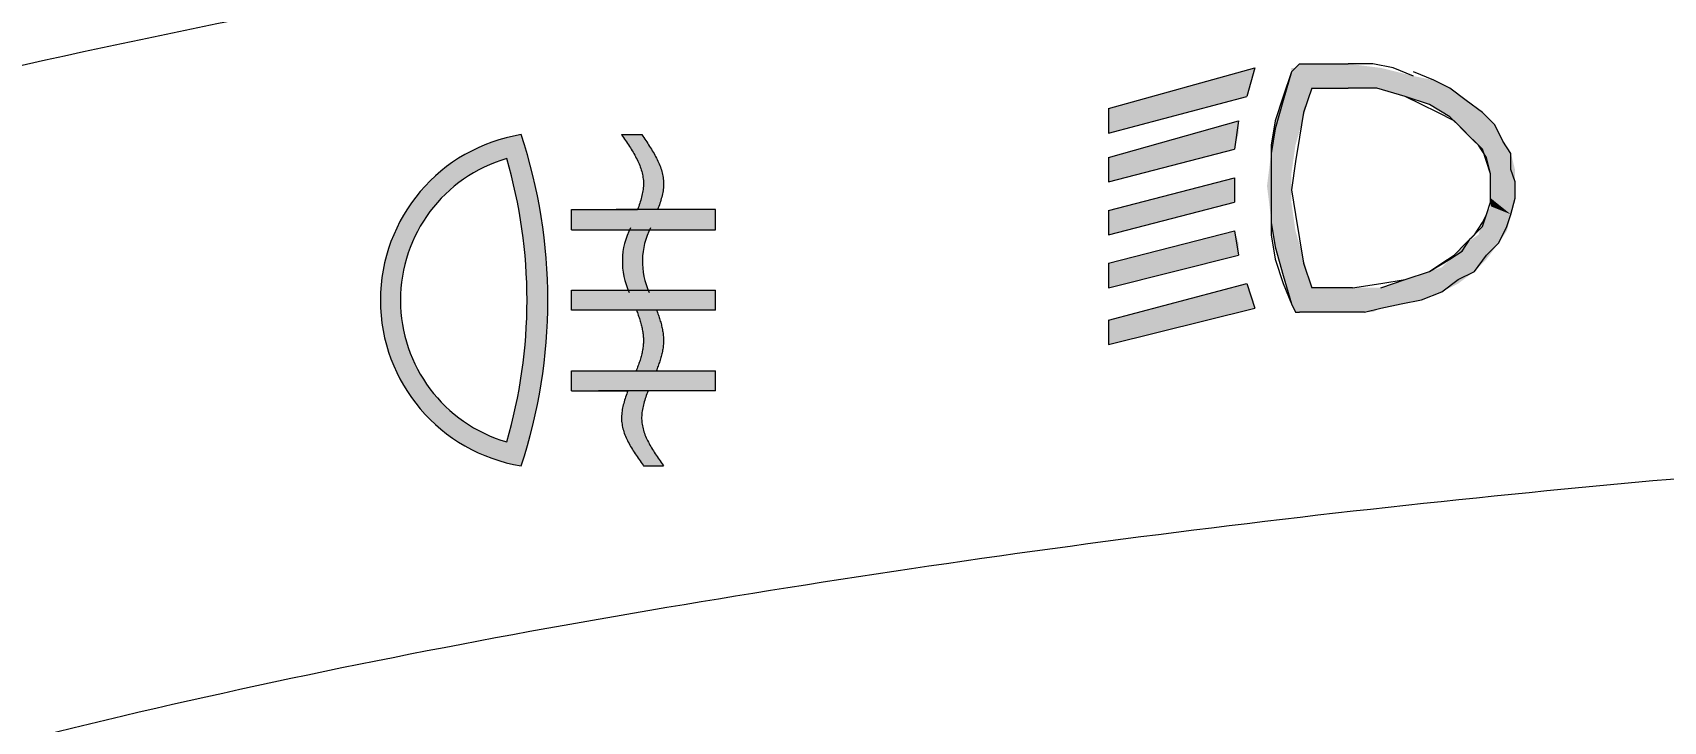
# Model space of a CAD drawing. Extents: x -871 to 2543, y 496 to 1402.
# Drawn here: x -632.24 to -599.89, y 951.17 to 964.82 of the extents above; entities that cross this region are included whole.
import ezdxf

# ---------------------------------------------------------------- set-up
doc = ezdxf.new("R2010")
doc.units = 0
doc.layers.get('0').update_dxf_attribs({"linetype": 'CONTINUOUS', "lineweight": 40})
doc.layers.get('DEFPOINTS').update_dxf_attribs({"linetype": 'CONTINUOUS'})
doc.layers.add('1', color=7, linetype='CONTINUOUS')
doc.layers.add('7', color=7, linetype='CONTINUOUS')
doc.layers.add('5剖面线层', color=2, linetype='CONTINUOUS', lineweight=20)
doc.styles.add('PC_TEXTSTYLE', font='txt.shx', dxfattribs={"width": 0.8, "bigfont": 'hzfs.shx'})
doc.dimstyles.new('副本 (2) (2)TH_GBDIM', dxfattribs={"dimtxt": 3.5, "dimasz": 2.5, "dimexe": 2, "dimexo": 0, "dimgap": 1.5, "dimtad": 1, "dimtoh": 1, "dimdec": 1, "dimdsep": 46, "dimtxsty": 'PC_TEXTSTYLE', "dimcen": 2.5, "dimazin": 2, "dimtfac": 0.714286, "dimtdec": 1, "dimtmove": 0, "dimatfit": 3, "dimfxl": 1, "dimtolj": 1, "dimtzin": 0, "dimarcsym": 0})

# ---------------------------------------------------------------- blocks, each defined once
blk = doc.blocks.new('*D7')
at = {"layer": '7', "color": 0, "lineweight": -2, "ltscale": 10, "transparency": 16777216}
for p, q in [((-729.655, 915.852), (-729.655, 1025.01)), ((-416.346, 915.852), (-416.346, 1025.01)), ((-727.155, 1023.01), (-418.846, 1023.01))]:
    blk.add_line(p, q, dxfattribs=at)
at = {"layer": '7', "color": 0, "ltscale": 10, "transparency": 16777216}
for points in [[(-727.155, 1023.427), (-727.155, 1022.593), (-729.655, 1023.01)], [(-418.846, 1023.427), (-418.846, 1022.593), (-416.346, 1023.01)]]:
    blk.add_solid(points, dxfattribs=at)
at = {"layer": 'DEFPOINTS', "color": 0, "ltscale": 10, "transparency": 16777216}
for p in [(-416.346, 1023.01), (-729.655, 915.852), (-416.346, 915.852)]:
    blk.add_point(p, dxfattribs=at)
at = {"layer": '7', "color": 0, "ltscale": 10, "transparency": 16777216, "insert": (-573, 1026.26), "char_height": 3.5, "attachment_point": 5, "style": 'PC_TEXTSTYLE'}
blk.add_mtext('\\A1;313.3', dxfattribs=at)
blk = doc.blocks.new('*D8')
at = {"layer": '7', "color": 0, "lineweight": -2, "ltscale": 10, "transparency": 16777216}
for p, q in [((-713.416, 938.57), (-713.416, 1017.463)), ((-432.585, 938.57), (-432.585, 1017.463)), ((-435.085, 1015.463), (-710.916, 1015.463))]:
    blk.add_line(p, q, dxfattribs=at)
at = {"layer": '7', "color": 0, "ltscale": 10, "transparency": 16777216}
for points in [[(-710.916, 1015.88), (-710.916, 1015.046), (-713.416, 1015.463)], [(-435.085, 1015.88), (-435.085, 1015.046), (-432.585, 1015.463)]]:
    blk.add_solid(points, dxfattribs=at)
at = {"layer": 'DEFPOINTS', "color": 0, "ltscale": 10, "transparency": 16777216}
for p in [(-713.416, 1015.463), (-713.416, 938.57), (-432.585, 938.57)]:
    blk.add_point(p, dxfattribs=at)
at = {"layer": '7', "color": 0, "ltscale": 10, "transparency": 16777216, "insert": (-573, 1018.713), "char_height": 3.5, "attachment_point": 5, "style": 'PC_TEXTSTYLE'}
blk.add_mtext('\\A1;280.8', dxfattribs=at)

msp = doc.modelspace()

# ---------------------------------------------------------------- hatches: boundary and pattern name
h = msp.add_hatch(color=3)
h.dxf.hatch_style = 2
h.paths.add_polyline_path([(-607.108, 964.1979), (-605.4952, 964.1173), (-607.1886, 964.1173)])
h = msp.add_hatch(color=3)
h.dxf.hatch_style = 2
h.paths.add_polyline_path([(-606.1403, 964.1979), (-605.4952, 964.1173), (-607.108, 964.1979)])
h = msp.add_hatch(color=3)
h.dxf.hatch_style = 2
h.paths.add_polyline_path([(-607.995, 964.1173), (-610.898, 963.3109), (-608.0756, 963.8754)])
h = msp.add_hatch(color=3)
h.dxf.hatch_style = 2
h.paths.add_polyline_path([(-608.0756, 963.8754), (-610.898, 963.3109), (-608.1563, 963.5528)])
h = msp.add_hatch(color=3)
h.dxf.hatch_style = 2
h.paths.add_polyline_path([(-607.2692, 964.0366), (-606.866, 963.7141), (-607.4305, 963.5528)])
h = msp.add_hatch(color=3)
h.dxf.hatch_style = 2
h.paths.add_polyline_path([(-607.1886, 964.1173), (-605.4952, 964.1173), (-607.2692, 964.1173)])
h = msp.add_hatch(color=3)
h.dxf.hatch_style = 2
h.paths.add_polyline_path([(-605.4952, 964.1173), (-604.85, 963.956), (-607.2692, 964.1173)])
h = msp.add_hatch(color=3)
h.dxf.hatch_style = 2
h.paths.add_polyline_path([(-607.2692, 964.1173), (-604.85, 963.956), (-607.2692, 964.0366)])
h = msp.add_hatch(color=3)
h.dxf.hatch_style = 2
h.paths.add_polyline_path([(-607.2692, 964.0366), (-604.85, 963.956), (-606.866, 963.7141)])
h = msp.add_hatch(color=3)
h.dxf.hatch_style = 2
h.paths.add_polyline_path([(-604.85, 963.956), (-606.1403, 963.7141), (-606.866, 963.7141)])
h = msp.add_hatch(color=3)
h.dxf.hatch_style = 2
h.paths.add_polyline_path([(-604.85, 963.956), (-604.4468, 963.8754), (-606.1403, 963.7141)])
h = msp.add_hatch(color=3)
h.dxf.hatch_style = 2
h.paths.add_polyline_path([(-604.4468, 963.8754), (-604.1243, 963.7141), (-606.1403, 963.7141)])
h = msp.add_hatch(color=3)
h.dxf.hatch_style = 2
h.paths.add_polyline_path([(-608.1563, 963.5528), (-610.898, 963.3109), (-610.898, 962.827)])
h = msp.add_hatch(color=3)
h.dxf.hatch_style = 2
h.paths.add_polyline_path([(-607.4305, 963.5528), (-607.0273, 963.1496), (-607.5918, 962.9883)])
h = msp.add_hatch(color=3)
h.dxf.hatch_style = 2
h.paths.add_polyline_path([(-606.866, 963.7141), (-607.0273, 963.1496), (-607.4305, 963.5528)])
h = msp.add_hatch(color=3)
h.dxf.hatch_style = 2
h.paths.add_polyline_path([(-606.1403, 963.7141), (-604.1243, 963.7141), (-605.5758, 963.7141)])
h = msp.add_hatch(color=3)
h.dxf.hatch_style = 2
h.paths.add_polyline_path([(-604.1243, 963.7141), (-603.8017, 963.4722), (-605.5758, 963.7141)])
h = msp.add_hatch(color=3)
h.dxf.hatch_style = 2
h.paths.add_polyline_path([(-605.5758, 963.7141), (-603.8017, 963.4722), (-605.0113, 963.5528)])
h = msp.add_hatch(color=3)
h.dxf.hatch_style = 2
h.paths.add_polyline_path([(-605.0113, 963.5528), (-603.8017, 963.4722), (-604.7694, 963.4722)])
h = msp.add_hatch(color=3)
h.dxf.hatch_style = 2
h.paths.add_polyline_path([(-604.7694, 963.4722), (-603.8017, 963.4722), (-604.5275, 963.3915)])
h = msp.add_hatch(color=3)
h.dxf.hatch_style = 2
h.paths.add_polyline_path([(-603.8017, 963.4722), (-603.4792, 963.2302), (-604.5275, 963.3915)])
h = msp.add_hatch(color=3)
h.dxf.hatch_style = 2
h.paths.add_polyline_path([(-604.5275, 963.3915), (-603.4792, 963.2302), (-604.2856, 963.2302)])
h = msp.add_hatch(color=3)
h.dxf.hatch_style = 2
h.paths.add_polyline_path([(-604.2856, 963.2302), (-603.4792, 963.2302), (-604.1243, 963.1496)])
h = msp.add_hatch(color=3)
h.dxf.hatch_style = 2
h.paths.add_polyline_path([(-603.4792, 963.2302), (-603.2372, 962.9883), (-604.1243, 963.1496)])
h = msp.add_hatch(color=3)
h.dxf.hatch_style = 2
h.paths.add_polyline_path([(-608.3176, 963.069), (-610.898, 962.3432), (-608.3176, 962.827)])
h = msp.add_hatch(color=3)
h.dxf.hatch_style = 2
h.paths.add_polyline_path([(-607.5918, 962.9883), (-607.1886, 962.5851), (-607.6724, 962.4238)])
h = msp.add_hatch(color=3)
h.dxf.hatch_style = 2
h.paths.add_polyline_path([(-607.0273, 963.1496), (-607.1886, 962.5851), (-607.5918, 962.9883)])
h = msp.add_hatch(color=3)
h.dxf.hatch_style = 2
h.paths.add_polyline_path([(-604.1243, 963.1496), (-603.2372, 962.9883), (-603.963, 962.9883)])
h = msp.add_hatch(color=3)
h.dxf.hatch_style = 2
h.paths.add_polyline_path([(-603.963, 962.9883), (-603.2372, 962.9883), (-603.8017, 962.827)])
h = msp.add_hatch(color=3)
h.dxf.hatch_style = 2
h.paths.add_polyline_path([(-603.2372, 962.9883), (-603.076, 962.6658), (-603.8017, 962.827)])
h = msp.add_hatch(color=3)
h.dxf.hatch_style = 2
h.paths.add_polyline_path([(-608.3176, 962.827), (-610.898, 962.3432), (-608.3982, 962.5045)])
h = msp.add_hatch(color=3)
h.dxf.hatch_style = 2
h.paths.add_polyline_path([(-607.1886, 962.5851), (-607.2692, 962.0206), (-607.6724, 962.4238)])
h = msp.add_hatch(color=3)
h.dxf.hatch_style = 2
h.paths.add_polyline_path([(-603.8017, 962.827), (-603.076, 962.6658), (-603.6404, 962.6658)])
h = msp.add_hatch(color=3)
h.dxf.hatch_style = 2
h.paths.add_polyline_path([(-603.6404, 962.6658), (-603.076, 962.6658), (-603.4792, 962.5045)])
h = msp.add_hatch(color=3)
h.dxf.hatch_style = 2
h.paths.add_polyline_path([(-603.076, 962.6658), (-602.9147, 962.4238), (-603.4792, 962.5045)])
h = msp.add_hatch(color=3)
h.dxf.hatch_style = 2
h.paths.add_polyline_path([(-608.3982, 962.5045), (-610.898, 962.3432), (-610.898, 961.8594)])
h = msp.add_hatch(color=3)
h.dxf.hatch_style = 2
h.paths.add_polyline_path([(-607.6724, 962.4238), (-607.2692, 962.0206), (-607.7531, 961.7787)])
h = msp.add_hatch(color=3)
h.dxf.hatch_style = 2
h.paths.add_polyline_path([(-603.4792, 962.5045), (-602.9147, 962.4238), (-603.3985, 962.2626)])
h = msp.add_hatch(color=3)
h.dxf.hatch_style = 2
h.paths.add_polyline_path([(-602.9147, 962.4238), (-602.834, 962.1013), (-603.3985, 962.2626)])
h = msp.add_hatch(color=3)
h.dxf.hatch_style = 2
h.paths.add_polyline_path([(-603.3985, 962.2626), (-602.834, 962.1013), (-603.3179, 962.0206)])
h = msp.add_hatch(color=3)
h.dxf.hatch_style = 2
h.paths.add_polyline_path([(-608.3982, 961.94), (-610.898, 961.2949), (-608.3982, 961.6981)])
h = msp.add_hatch(color=3)
h.dxf.hatch_style = 2
h.paths.add_polyline_path([(-607.2692, 962.0206), (-607.2692, 961.4562), (-607.7531, 961.7787)])
h = msp.add_hatch(color=3)
h.dxf.hatch_style = 2
h.paths.add_polyline_path([(-602.834, 962.1013), (-602.834, 961.8594), (-603.3179, 962.0206)])
h = msp.add_hatch(color=3)
h.dxf.hatch_style = 2
h.paths.add_polyline_path([(-603.3179, 962.0206), (-602.834, 961.8594), (-603.3179, 961.6981)])
h = msp.add_hatch(color=3)
h.dxf.hatch_style = 2
h.paths.add_polyline_path([(-608.3982, 961.6981), (-610.898, 961.2949), (-608.3982, 961.4562)])
h = msp.add_hatch(color=3)
h.dxf.hatch_style = 2
h.paths.add_polyline_path([(-607.7531, 961.7787), (-607.2692, 961.4562), (-607.6724, 961.1336)])
h = msp.add_hatch(color=3)
h.dxf.hatch_style = 2
h.paths.add_polyline_path([(-602.834, 961.8594), (-602.834, 961.5368), (-603.3179, 961.6981)])
h = msp.add_hatch(color=3)
h.dxf.hatch_style = 2
h.paths.add_polyline_path([(-603.3179, 961.6981), (-602.834, 961.5368), (-603.3179, 961.5368)])
h = msp.add_hatch(color=3)
h.dxf.hatch_style = 2
h.paths.add_polyline_path([(-608.3982, 961.4562), (-610.898, 961.2949), (-610.898, 960.811)])
h = msp.add_hatch(color=3)
h.dxf.hatch_style = 2
h.paths.add_polyline_path([(-607.2692, 961.4562), (-607.1886, 960.8917), (-607.6724, 961.1336)])
h = msp.add_hatch(color=3)
h.dxf.hatch_style = 2
h.paths.add_polyline_path([(-603.3179, 961.3755), (-602.9147, 961.2142), (-603.4792, 961.053)])
h = msp.add_hatch(color=3)
h.dxf.hatch_style = 2
h.paths.add_polyline_path([(-602.834, 961.5368), (-602.9147, 961.2142), (-603.3179, 961.5368)])
h = msp.add_hatch(color=3)
h.dxf.hatch_style = 2
h.paths.add_polyline_path([(-603.3179, 961.5368), (-602.9147, 961.2142), (-603.3179, 961.3755)])
h = msp.add_hatch(color=3)
h.dxf.hatch_style = 2
h.paths.add_polyline_path([(-607.6724, 961.1336), (-607.1886, 960.8917), (-607.5918, 960.5691)])
h = msp.add_hatch(color=3)
h.dxf.hatch_style = 2
h.paths.add_polyline_path([(-603.4792, 961.053), (-602.9953, 960.8917), (-603.5598, 960.811)])
h = msp.add_hatch(color=3)
h.dxf.hatch_style = 2
h.paths.add_polyline_path([(-602.9147, 961.2142), (-602.9953, 960.8917), (-603.4792, 961.053)])
h = msp.add_hatch(color=3)
h.dxf.hatch_style = 2
h.paths.add_polyline_path([(-608.3982, 960.8917), (-610.898, 960.2466), (-608.3176, 960.6498)])
h = msp.add_hatch(color=3)
h.dxf.hatch_style = 2
h.paths.add_polyline_path([(-608.3176, 960.6498), (-610.898, 960.2466), (-608.3176, 960.4078)])
h = msp.add_hatch(color=3)
h.dxf.hatch_style = 2
h.paths.add_polyline_path([(-607.1886, 960.8917), (-607.0273, 960.3272), (-607.5918, 960.5691)])
h = msp.add_hatch(color=3)
h.dxf.hatch_style = 2
h.paths.add_polyline_path([(-603.8017, 960.6498), (-603.3985, 960.3272), (-603.963, 960.4885)])
h = msp.add_hatch(color=3)
h.dxf.hatch_style = 2
h.paths.add_polyline_path([(-603.5598, 960.811), (-603.1566, 960.6498), (-603.8017, 960.6498)])
h = msp.add_hatch(color=3)
h.dxf.hatch_style = 2
h.paths.add_polyline_path([(-603.1566, 960.6498), (-603.3985, 960.3272), (-603.8017, 960.6498)])
h = msp.add_hatch(color=3)
h.dxf.hatch_style = 2
h.paths.add_polyline_path([(-602.9953, 960.8917), (-603.1566, 960.6498), (-603.5598, 960.811)])
h = msp.add_hatch(color=3)
h.dxf.hatch_style = 2
h.paths.add_polyline_path([(-608.3176, 960.4078), (-610.898, 960.2466), (-610.898, 959.7627)])
h = msp.add_hatch(color=3)
h.dxf.hatch_style = 2
h.paths.add_polyline_path([(-607.5918, 960.5691), (-607.0273, 960.3272), (-607.4305, 960.0046)])
h = msp.add_hatch(color=3)
h.dxf.hatch_style = 2
h.paths.add_polyline_path([(-607.0273, 960.3272), (-606.866, 959.7627), (-607.4305, 960.0046)])
h = msp.add_hatch(color=3)
h.dxf.hatch_style = 2
h.paths.add_polyline_path([(-604.1243, 960.3272), (-603.6404, 960.0853), (-604.2856, 960.1659)])
h = msp.add_hatch(color=3)
h.dxf.hatch_style = 2
h.paths.add_polyline_path([(-603.963, 960.4885), (-603.3985, 960.3272), (-604.1243, 960.3272)])
h = msp.add_hatch(color=3)
h.dxf.hatch_style = 2
h.paths.add_polyline_path([(-603.3985, 960.3272), (-603.6404, 960.0853), (-604.1243, 960.3272)])
h = msp.add_hatch(color=3)
h.dxf.hatch_style = 2
h.paths.add_polyline_path([(-607.4305, 960.0046), (-606.866, 959.7627), (-607.2692, 959.4402)])
h = msp.add_hatch(color=3)
h.dxf.hatch_style = 2
h.paths.add_polyline_path([(-604.7694, 960.0046), (-603.963, 959.8434), (-605.0113, 959.924)])
h = msp.add_hatch(color=3)
h.dxf.hatch_style = 2
h.paths.add_polyline_path([(-604.5275, 960.0853), (-603.963, 959.8434), (-604.7694, 960.0046)])
h = msp.add_hatch(color=3)
h.dxf.hatch_style = 2
h.paths.add_polyline_path([(-604.2856, 960.1659), (-603.6404, 960.0853), (-604.5275, 960.0853)])
h = msp.add_hatch(color=3)
h.dxf.hatch_style = 2
h.paths.add_polyline_path([(-603.6404, 960.0853), (-603.963, 959.8434), (-604.5275, 960.0853)])
h = msp.add_hatch(color=3)
h.dxf.hatch_style = 2
h.paths.add_polyline_path([(-608.1563, 959.8434), (-610.898, 959.1176), (-608.0756, 959.6014)])
h = msp.add_hatch(color=3)
h.dxf.hatch_style = 2
h.paths.add_polyline_path([(-606.0596, 959.7627), (-604.2856, 959.6821), (-607.2692, 959.4402)])
h = msp.add_hatch(color=3)
h.dxf.hatch_style = 2
h.paths.add_polyline_path([(-606.866, 959.7627), (-606.0596, 959.7627), (-607.2692, 959.4402)])
h = msp.add_hatch(color=3)
h.dxf.hatch_style = 2
h.paths.add_polyline_path([(-604.2856, 959.6821), (-604.6888, 959.5208), (-607.2692, 959.4402)])
h = msp.add_hatch(color=3)
h.dxf.hatch_style = 2
h.paths.add_polyline_path([(-605.7371, 959.7627), (-604.2856, 959.6821), (-606.0596, 959.7627)])
h = msp.add_hatch(color=3)
h.dxf.hatch_style = 2
h.paths.add_polyline_path([(-605.4952, 959.7627), (-604.2856, 959.6821), (-605.7371, 959.7627)])
h = msp.add_hatch(color=3)
h.dxf.hatch_style = 2
h.paths.add_polyline_path([(-605.2532, 959.8434), (-604.2856, 959.6821), (-605.4952, 959.7627)])
h = msp.add_hatch(color=3)
h.dxf.hatch_style = 2
h.paths.add_polyline_path([(-605.0113, 959.924), (-603.963, 959.8434), (-605.2532, 959.8434)])
h = msp.add_hatch(color=3)
h.dxf.hatch_style = 2
h.paths.add_polyline_path([(-603.963, 959.8434), (-604.2856, 959.6821), (-605.2532, 959.8434)])
h = msp.add_hatch(color=3)
h.dxf.hatch_style = 2
h.paths.add_polyline_path([(-608.0756, 959.6014), (-610.898, 959.1176), (-607.995, 959.3595)])
h = msp.add_hatch(color=3)
h.dxf.hatch_style = 2
h.paths.add_polyline_path([(-607.995, 959.3595), (-610.898, 959.1176), (-610.898, 958.6338)])
h = msp.add_hatch(color=3)
h.dxf.hatch_style = 2
h.paths.add_polyline_path([(-604.6888, 959.5208), (-605.092, 959.4402), (-607.2692, 959.4402)])
h = msp.add_hatch(color=3)
h.dxf.hatch_style = 2
h.paths.add_polyline_path([(-605.092, 959.4402), (-605.4952, 959.3595), (-607.2692, 959.4402)])
h = msp.add_hatch(color=3)
h.dxf.hatch_style = 2
h.paths.add_polyline_path([(-607.2692, 959.4402), (-605.4952, 959.3595), (-607.1886, 959.2789)])
h = msp.add_hatch(color=3)
h.dxf.hatch_style = 2
h.paths.add_polyline_path([(-605.4952, 959.3595), (-605.6564, 959.2789), (-607.1886, 959.2789)])
h = msp.add_hatch(color=3)
h.dxf.hatch_style = 2
h.paths.add_polyline_path([(-607.1886, 959.2789), (-605.6564, 959.2789), (-607.108, 959.2789)])
h = msp.add_hatch(color=3)
h.dxf.hatch_style = 2
h.paths.add_polyline_path([(-605.6564, 959.2789), (-605.8177, 959.2789), (-607.108, 959.2789)])
at = {"layer": '5剖面线层'}
h = msp.add_hatch(color=256, dxfattribs=at)
h.paths.add_polyline_path([(-622.547, 962.7943, 0.8509518), (-622.547, 956.2335, 0.1621013)])
h.paths.add_polyline_path([(-622.8335, 956.706, -0.750204), (-622.8335, 962.3217, -0.1437191)], flags=16)
h = msp.add_hatch(color=256, dxfattribs=at)
h.paths.add_polyline_path([(-619.7751, 962.1257), (-619.7854, 962.1549), (-619.7967, 962.1845), (-619.8086, 962.2137), (-619.8213, 962.243), (-619.8349, 962.2722), (-619.8489, 962.3015), (-619.8635, 962.3307), (-619.8788, 962.3596), (-619.8947, 962.3889), (-619.911, 962.4178), (-619.9276, 962.447), (-619.9449, 962.4759), (-619.9625, 962.5048), (-619.9808, 962.5341), (-619.9991, 962.563), (-620.0177, 962.5919), (-620.0366, 962.6208), (-620.0559, 962.6497), (-620.0755, 962.6787), (-620.0948, 962.7076), (-620.1147, 962.7365), (-620.1343, 962.7654), (-620.1543, 962.7943), (-620.5531, 962.7943), (-620.5331, 962.7654), (-620.5135, 962.7365), (-620.4836, 962.6931), (-620.4547, 962.6497), (-620.4258, 962.6064), (-620.3907, 962.5519), (-620.3537, 962.4927), (-620.3264, 962.447), (-620.3098, 962.4178), (-620.2855, 962.3747), (-620.2554, 962.3178), (-620.2337, 962.2722), (-620.2146, 962.2313), (-620.1891, 962.169), (-620.1691, 962.1121), (-620.1523, 962.0566), (-620.1371, 961.9922), (-620.1271, 961.9324), (-620.1213, 961.8748), (-620.12, 961.816), (-620.1227, 961.7556), (-620.1299, 961.6904), (-620.1396, 961.6341), (-620.1536, 961.5699), (-620.1705, 961.5079), (-620.187, 961.4529), (-620.2038, 961.4042), (-620.2144, 961.3733), (-620.2261, 961.3424), (-620.2377, 961.3115), (-620.2387, 961.3085), (-619.84, 961.3085), (-619.8269, 961.3424), (-619.8156, 961.3733), (-619.8047, 961.4042), (-619.7944, 961.4351), (-619.7844, 961.4657), (-619.7751, 961.4966), (-619.7661, 961.5271), (-619.7581, 961.5577), (-619.7508, 961.5883), (-619.7442, 961.6189), (-619.7382, 961.6494), (-619.7329, 961.68), (-619.7289, 961.7102), (-619.7256, 961.7405), (-619.7232, 961.7707), (-619.7219, 961.801), (-619.7216, 961.8309), (-619.7222, 961.8611), (-619.7239, 961.8884), (-619.7269, 961.9183), (-619.7309, 961.9479), (-619.7359, 961.9778), (-619.7418, 962.0074), (-619.7488, 962.0369), (-619.7565, 962.0665), (-619.7654, 962.0961)])
h.paths.add_polyline_path([(-620, 960.9097), (-620.3978, 960.9097, 0.2155541), (-620.4233, 959.7133), (-620.0255, 959.7133, -0.2155541)])
h.paths.add_polyline_path([(-619.7232, 958.7668), (-619.7246, 958.7907), (-619.7266, 958.8147), (-619.7292, 958.8386), (-619.7322, 958.8625), (-619.7359, 958.8864), (-619.7399, 958.9104), (-619.7442, 958.9343), (-619.7488, 958.9582), (-619.7541, 958.9818), (-619.7598, 959.0058), (-619.7658, 959.0297), (-619.7721, 959.0533), (-619.7787, 959.0772), (-619.786, 959.1011), (-619.7934, 959.1247), (-619.8007, 959.1487), (-619.8086, 959.1726), (-619.817, 959.1962), (-619.8253, 959.2201), (-619.8336, 959.2437), (-619.8425, 959.2676), (-619.8515, 959.2912), (-619.8604, 959.3145), (-620.2592, 959.3145), (-620.2503, 959.2912), (-620.2339, 959.2482), (-620.2241, 959.2201), (-620.2158, 959.1962), (-620.2024, 959.1583), (-620.1922, 959.1247), (-620.1784, 959.0804), (-620.1667, 959.0383), (-620.156, 958.9953), (-620.146, 958.9508), (-620.1365, 958.8984), (-620.1298, 958.8545), (-620.124, 958.8027), (-620.1211, 958.7509), (-620.1205, 958.7035), (-620.1228, 958.6486), (-620.1268, 958.6068), (-620.133, 958.5574), (-620.1412, 958.5116), (-620.1519, 958.4598), (-620.1624, 958.417), (-620.1769, 958.364), (-620.193, 958.3132), (-620.2035, 958.2813), (-620.2118, 958.2573), (-620.2216, 958.2289), (-620.238, 958.1852), (-620.247, 958.161), (-620.2637, 958.1181), (-619.8655, 958.1181), (-619.8482, 958.161), (-619.8392, 958.1852), (-619.8302, 958.2092), (-619.8213, 958.2334), (-619.813, 958.2573), (-619.8047, 958.2813), (-619.7967, 958.3055), (-619.789, 958.3295), (-619.7814, 958.3537), (-619.7744, 958.3776), (-619.7678, 958.4019), (-619.7615, 958.4258), (-619.7555, 958.4501), (-619.7502, 958.474), (-619.7448, 958.4983), (-619.7402, 958.5222), (-619.7362, 958.5461), (-619.7325, 958.5704), (-619.7292, 958.5943), (-619.7266, 958.6183), (-619.7246, 958.6425), (-619.7232, 958.6664), (-619.7223, 958.688), (-619.7219, 958.719), (-619.7222, 958.7429)])
h = msp.add_hatch(color=256, dxfattribs=at)
h.paths.add_polyline_path([(-619.4753, 960.9097), (-618.692, 960.9097), (-618.692, 961.3085), (-620.6631, 961.3085), (-621.5501, 961.3085), (-621.5501, 960.9097)])
h.paths.add_polyline_path([(-620.0207, 959.7133), (-621.5501, 959.7133), (-621.5501, 959.3145), (-620.2593, 959.3145), (-618.692, 959.3145), (-618.692, 959.7133)])
h.paths.add_polyline_path([(-618.692, 957.7193), (-618.692, 958.1181), (-619.8651, 958.1181), (-621.5501, 958.1181), (-621.5501, 957.7193), (-620.4281, 957.7193)])
h.paths.add_polyline_path([(-620.5461, 957.056), (-620.5408, 957.0261), (-620.5345, 956.9965), (-620.5271, 956.9669), (-620.5192, 956.9373), (-620.5099, 956.9078), (-620.4999, 956.8785), (-620.4889, 956.8493), (-620.477, 956.82), (-620.4643, 956.7908), (-620.451, 956.7615), (-620.4371, 956.7323), (-620.4225, 956.7034), (-620.4072, 956.6745), (-620.3912, 956.6455), (-620.3746, 956.6166), (-620.3577, 956.5877), (-620.3404, 956.5588), (-620.3224, 956.5299), (-620.3042, 956.501), (-620.2855, 956.4724), (-620.2663, 956.4435), (-620.247, 956.4149), (-620.2277, 956.3863), (-620.2078, 956.3574), (-620.1878, 956.3288), (-620.1679, 956.3003), (-620.148, 956.2717), (-620.1277, 956.2428), (-620.121, 956.2335), (-619.7224, 956.2335), (-619.7492, 956.2717), (-619.7691, 956.3003), (-619.789, 956.3288), (-619.8222, 956.3764), (-619.8482, 956.4149), (-619.8675, 956.4435), (-619.8864, 956.4724), (-619.9054, 956.501), (-619.9358, 956.5492), (-619.9675, 956.6022), (-620.0007, 956.66), (-620.0321, 956.7194), (-620.0522, 956.7615), (-620.0659, 956.7908), (-620.0874, 956.842), (-620.1059, 956.8912), (-620.1257, 956.9542), (-620.1399, 957.0146), (-620.1496, 957.0688), (-620.1553, 957.1258), (-620.1571, 957.1811), (-620.1553, 957.2365), (-620.1503, 957.2869), (-620.146, 957.3175), (-620.1413, 957.3481), (-620.1309, 957.4011), (-620.1173, 957.4587), (-620.1003, 957.5174), (-620.0815, 957.5777), (-620.0582, 957.644), (-620.0416, 957.6881), (-620.0293, 957.7193), (-620.4281, 957.7193), (-620.4404, 957.6881), (-620.452, 957.6572), (-620.4633, 957.6259), (-620.474, 957.5947), (-620.4846, 957.5638), (-620.4942, 957.5329), (-620.5035, 957.502), (-620.5122, 957.4711), (-620.5202, 957.4401), (-620.5275, 957.4092), (-620.5341, 957.3787), (-620.5398, 957.3481), (-620.5448, 957.3175), (-620.5487, 957.2869), (-620.5521, 957.2567), (-620.5541, 957.2265), (-620.5554, 957.1962), (-620.5554, 957.166), (-620.5544, 957.1357), (-620.5531, 957.1158), (-620.5501, 957.0859)])

# ---------------------------------------------------------------- linework, layer by layer
at = {"color": 7, "linetype": 'Continuous', "lineweight": 15}
for points, knots in [([(-573.0004, 978.2998), (-575.7758, 978.2688), (-581.3298, 978.207), (-589.6222, 977.7252), (-599.3531, 976.8391), (-610.4308, 975.3391), (-622.2461, 973.1497), (-633.299, 970.5497), (-643.6337, 967.5426), (-653.629, 963.9824), (-663.0769, 959.9016), (-671.8637, 955.3397), (-679.1229, 950.855), (-685.1412, 946.557), (-690.0422, 942.5765), (-694.7337, 938.1706), (-699.0966, 933.2885), (-703.0517, 927.8448), (-706.4735, 922.0352), (-708.1933, 917.8623), (-709.0531, 915.7759)], [0, 0, 0, 0, 0.0471388, 0.0943327, 0.1414843, 0.2145668, 0.2876636, 0.3523532, 0.4170382, 0.4831806, 0.5493211, 0.6126364, 0.6759521, 0.7192466, 0.7625704, 0.8058449, 0.8537182, 0.9015892, 0.9507978, 1, 1, 1, 1]), ([(-573.0004, 970.1893), (-576.9716, 970.1424), (-584.9143, 970.0486), (-596.8348, 969.3251), (-608.7475, 968.203), (-620.744, 966.5314), (-632.7598, 964.229), (-644.7902, 961.1225), (-656.6664, 957.2131), (-664.3668, 953.9184), (-668.2171, 952.271)], [0, 0, 0, 0, 0.1220428, 0.2440897, 0.3669026, 0.4897035, 0.6162064, 0.7426857, 0.8713419, 1, 1, 1, 1]), ([(-639.3002, 949.0365), (-635.8107, 949.9536), (-628.7603, 951.8067), (-617.8752, 953.808), (-606.7768, 955.3403), (-595.5171, 956.3825), (-584.2618, 957.0588), (-576.7385, 957.146), (-573.0004, 957.1893)], [0, 0, 0, 0, 0.1615226, 0.3263488, 0.4952271, 0.6631176, 0.8326101, 1, 1, 1, 1])]:
    msp.add_open_spline(points, degree=3, knots=knots, dxfattribs=at)
at = {"layer": '1', "color": 3, "lineweight": 9}
for points in [[(-607.108, 964.1979), (-607.1886, 964.1173), (-607.2692, 964.0366)], [(-607.108, 964.1979), (-607.1886, 964.1173), (-607.2692, 964.0366)], [(-607.108, 964.1979), (-606.1403, 964.1979)], [(-607.108, 964.1979), (-606.1403, 964.1979)], [(-604.85, 963.956), (-605.2532, 964.1173), (-605.6564, 964.1979), (-606.1403, 964.1979)], [(-604.85, 963.956), (-605.2532, 964.1173), (-605.6564, 964.1979), (-606.1403, 964.1979)], [(-610.898, 963.3109), (-607.995, 964.1173)], [(-607.995, 964.1173), (-608.1563, 963.5528)], [(-607.2692, 964.0366), (-607.4305, 963.4722), (-607.5918, 962.9077), (-607.6724, 962.4238), (-607.6724, 961.7787)], [(-607.2692, 964.0366), (-607.4305, 963.5528), (-607.5918, 963.069)], [(-603.8017, 963.4722), (-604.1243, 963.7141), (-604.4468, 963.8754), (-604.85, 964.0366)], [(-603.8017, 963.4722), (-604.1243, 963.7141), (-604.4468, 963.8754), (-604.85, 964.0366)], [(-610.898, 962.827), (-608.1563, 963.5528)], [(-606.866, 963.7141), (-607.0273, 963.2302), (-607.108, 962.7464), (-607.1886, 962.2626), (-607.2692, 961.6981), (-607.1886, 961.2142), (-607.108, 960.7304), (-607.0273, 960.2466), (-606.866, 959.7627)], [(-606.866, 963.7141), (-607.0273, 963.2302), (-607.108, 962.7464), (-607.1886, 962.2626), (-607.2692, 961.6981)], [(-606.866, 963.7141), (-606.1403, 963.7141)], [(-606.866, 963.7141), (-606.1403, 963.7141)], [(-605.0113, 963.5528), (-605.5758, 963.7141), (-606.1403, 963.7141)], [(-605.0113, 963.5528), (-605.5758, 963.7141), (-606.1403, 963.7141)], [(-603.8017, 962.827), (-604.0436, 963.069), (-604.3662, 963.2302), (-604.6888, 963.3915), (-605.0113, 963.5528)], [(-604.1243, 963.1496), (-604.5275, 963.3915), (-605.0113, 963.5528)], [(-610.898, 963.3109), (-610.898, 962.827)], [(-603.076, 962.6658), (-603.2372, 962.9883), (-603.4792, 963.2302), (-603.8017, 963.4722)], [(-603.076, 962.6658), (-603.2372, 962.9883), (-603.4792, 963.2302), (-603.8017, 963.4722)], [(-610.898, 962.3432), (-608.3176, 963.069)], [(-608.3176, 963.069), (-608.3982, 962.5045)], [(-607.5918, 963.069), (-607.6724, 962.5851), (-607.6724, 962.0206), (-607.6724, 961.5368), (-607.6724, 961.053), (-607.5918, 960.5691)], [(-603.4792, 962.5045), (-603.7211, 962.7464), (-603.8824, 962.9077), (-604.1243, 963.1496)], [(-603.3179, 961.7787), (-603.3179, 962.0206), (-603.3985, 962.3432), (-603.5598, 962.5851), (-603.8017, 962.827)], [(-602.9147, 961.2142), (-602.834, 961.5368), (-602.834, 961.8594), (-602.9147, 962.1013), (-602.9147, 962.4238), (-603.076, 962.6658)], [(-602.9147, 961.2142), (-602.834, 961.5368), (-602.834, 961.8594), (-602.9147, 962.1013), (-602.9147, 962.4238), (-603.076, 962.6658)], [(-610.898, 961.8594), (-608.3982, 962.5045)], [(-610.898, 962.3432), (-610.898, 961.8594)], [(-603.3179, 961.6981), (-603.3179, 962.0206), (-603.3985, 962.2626), (-603.4792, 962.5045)], [(-610.898, 961.2949), (-608.3982, 961.94)], [(-608.3982, 961.94), (-608.3982, 961.4562)], [(-607.6724, 961.7787), (-607.6724, 961.2949), (-607.6724, 960.811), (-607.5918, 960.3272), (-607.4305, 959.8434), (-607.2692, 959.4402)], [(-607.2692, 961.6981), (-607.1886, 961.2142), (-607.108, 960.7304), (-607.0273, 960.2466), (-606.866, 959.7627)], [(-603.8017, 960.6498), (-603.6404, 960.811), (-603.4792, 961.053), (-603.3985, 961.2142), (-603.3179, 961.4562), (-603.3179, 961.6981)], [(-603.4792, 960.9723), (-603.3985, 961.2142), (-603.3179, 961.4562), (-603.3179, 961.6981)], [(-610.898, 960.811), (-608.3982, 961.4562)], [(-610.898, 961.2949), (-610.898, 960.811)], [(-604.1243, 960.3272), (-603.8824, 960.4885), (-603.7211, 960.7304), (-603.4792, 960.9723)], [(-603.3985, 960.4078), (-603.1566, 960.6498), (-602.9953, 960.9723), (-602.9147, 961.2142)], [(-603.3985, 960.4078), (-603.1566, 960.6498), (-602.9953, 960.9723), (-602.9147, 961.2142)], [(-610.898, 960.2466), (-608.3982, 960.8917)], [(-608.3982, 960.8917), (-608.3176, 960.4078)], [(-604.5275, 960.0853), (-604.2856, 960.2466), (-604.0436, 960.4078), (-603.8017, 960.6498)], [(-610.898, 959.7627), (-608.3176, 960.4078)], [(-607.5918, 960.5691), (-607.4305, 960.0046), (-607.2692, 959.4402)], [(-605.0113, 959.924), (-604.5275, 960.0853), (-604.1243, 960.3272)], [(-604.2856, 959.6821), (-603.963, 959.924), (-603.6404, 960.0853), (-603.3985, 960.4078)], [(-604.2856, 959.6821), (-603.963, 959.924), (-603.6404, 960.0853), (-603.3985, 960.4078)], [(-610.898, 960.2466), (-610.898, 959.7627)], [(-605.4952, 959.7627), (-605.0113, 959.924), (-604.5275, 960.0853)], [(-610.898, 959.1176), (-608.1563, 959.8434)], [(-608.1563, 959.8434), (-607.995, 959.3595)], [(-606.0596, 959.7627), (-606.866, 959.7627)], [(-606.0596, 959.7627), (-606.866, 959.7627)], [(-606.0596, 959.7627), (-605.4952, 959.8434), (-605.0113, 959.924)], [(-606.0596, 959.7627), (-605.4952, 959.8434)], [(-605.4952, 959.3595), (-605.092, 959.4402), (-604.6888, 959.5208), (-604.2856, 959.6821)], [(-605.4952, 959.3595), (-605.092, 959.4402), (-604.6888, 959.5208), (-604.2856, 959.6821)], [(-610.898, 958.6338), (-607.995, 959.3595)], [(-607.2692, 959.4402), (-607.1886, 959.2789), (-607.108, 959.2789)], [(-607.2692, 959.4402), (-607.1886, 959.2789), (-607.108, 959.2789)], [(-605.8177, 959.2789), (-605.4952, 959.3595)], [(-610.898, 959.1176), (-610.898, 958.6338)], [(-605.8177, 959.2789), (-607.108, 959.2789)]]:
    msp.add_lwpolyline(points, dxfattribs=at)
at = {"layer": '5剖面线层'}
for p, q in [((-620.5531, 962.7943), (-620.5331, 962.7654)), ((-620.5531, 962.7943), (-620.1543, 962.7943)), ((-620.5331, 962.7654), (-620.5135, 962.7365)), ((-620.5135, 962.7365), (-620.4936, 962.7076)), ((-620.4936, 962.7076), (-620.474, 962.6787)), ((-620.474, 962.6787), (-620.4547, 962.6497)), ((-620.4547, 962.6497), (-620.4354, 962.6208)), ((-620.4354, 962.6208), (-620.4165, 962.5919)), ((-620.4165, 962.5919), (-620.3979, 962.563)), ((-620.1543, 962.7943), (-620.1343, 962.7654)), ((-620.1343, 962.7654), (-620.1147, 962.7365)), ((-620.1147, 962.7365), (-620.0948, 962.7076)), ((-620.0948, 962.7076), (-620.0755, 962.6787)), ((-620.0755, 962.6787), (-620.0559, 962.6497)), ((-620.0559, 962.6497), (-620.0366, 962.6208)), ((-620.0366, 962.6208), (-620.0177, 962.5919)), ((-620.0177, 962.5919), (-619.9991, 962.563)), ((-620.3979, 962.563), (-620.3796, 962.5341)), ((-620.3796, 962.5341), (-620.3613, 962.5048)), ((-620.3613, 962.5048), (-620.3437, 962.4759)), ((-620.3437, 962.4759), (-620.3264, 962.447)), ((-620.3264, 962.447), (-620.3098, 962.4178)), ((-620.3098, 962.4178), (-620.2935, 962.3889)), ((-620.2935, 962.3889), (-620.2776, 962.3596)), ((-620.2776, 962.3596), (-620.2623, 962.3307)), ((-620.2623, 962.3307), (-620.2477, 962.3015)), ((-620.2477, 962.3015), (-620.2337, 962.2722)), ((-620.2337, 962.2722), (-620.2201, 962.243)), ((-619.9991, 962.563), (-619.9808, 962.5341)), ((-619.9808, 962.5341), (-619.9625, 962.5048)), ((-619.9625, 962.5048), (-619.9449, 962.4759)), ((-619.9449, 962.4759), (-619.9276, 962.447)), ((-619.9276, 962.447), (-619.911, 962.4178)), ((-619.911, 962.4178), (-619.8947, 962.3889)), ((-619.8947, 962.3889), (-619.8788, 962.3596)), ((-619.8788, 962.3596), (-619.8635, 962.3307)), ((-619.8635, 962.3307), (-619.8489, 962.3015)), ((-619.8489, 962.3015), (-619.8349, 962.2722)), ((-619.8349, 962.2722), (-619.8213, 962.243)), ((-620.2201, 962.243), (-620.2074, 962.2137)), ((-620.2074, 962.2137), (-620.1955, 962.1845)), ((-620.1955, 962.1845), (-620.1842, 962.1549)), ((-620.1842, 962.1549), (-620.1739, 962.1257)), ((-620.1739, 962.1257), (-620.1642, 962.0961)), ((-620.1642, 962.0961), (-620.1553, 962.0665)), ((-620.1553, 962.0665), (-620.1476, 962.0369)), ((-620.1476, 962.0369), (-620.1406, 962.0074)), ((-620.1406, 962.0074), (-620.1347, 961.9778)), ((-620.1347, 961.9778), (-620.1297, 961.9479)), ((-620.1297, 961.9479), (-620.1257, 961.9183)), ((-619.8213, 962.243), (-619.8086, 962.2137)), ((-619.8086, 962.2137), (-619.7967, 962.1845)), ((-619.7967, 962.1845), (-619.7854, 962.1549)), ((-619.7854, 962.1549), (-619.7751, 962.1257)), ((-619.7751, 962.1257), (-619.7654, 962.0961)), ((-619.7654, 962.0961), (-619.7565, 962.0665)), ((-619.7565, 962.0665), (-619.7488, 962.0369)), ((-619.7488, 962.0369), (-619.7418, 962.0074)), ((-619.7418, 962.0074), (-619.7359, 961.9778)), ((-619.7359, 961.9778), (-619.7309, 961.9479)), ((-619.7309, 961.9479), (-619.7269, 961.9183)), ((-620.143, 961.6189), (-620.1496, 961.5883)), ((-620.137, 961.6494), (-620.143, 961.6189)), ((-620.1317, 961.68), (-620.137, 961.6494)), ((-620.1277, 961.7102), (-620.1317, 961.68)), ((-620.1244, 961.7405), (-620.1277, 961.7102)), ((-620.1257, 961.9183), (-620.1227, 961.8884)), ((-620.122, 961.7707), (-620.1244, 961.7405)), ((-620.1227, 961.8884), (-620.121, 961.8611)), ((-620.1207, 961.801), (-620.122, 961.7707)), ((-620.121, 961.8611), (-620.121, 961.8611)), ((-620.121, 961.8611), (-620.1204, 961.8309)), ((-620.1204, 961.8309), (-620.1207, 961.801)), ((-619.7442, 961.6189), (-619.7508, 961.5883)), ((-619.7382, 961.6494), (-619.7442, 961.6189)), ((-619.7329, 961.68), (-619.7382, 961.6494)), ((-619.7289, 961.7102), (-619.7329, 961.68)), ((-619.7256, 961.7405), (-619.7289, 961.7102)), ((-619.7269, 961.9183), (-619.7239, 961.8884)), ((-619.7232, 961.7707), (-619.7256, 961.7405)), ((-619.7239, 961.8884), (-619.7222, 961.8611)), ((-619.7219, 961.801), (-619.7232, 961.7707)), ((-619.7222, 961.8611), (-619.7222, 961.8611)), ((-619.7222, 961.8611), (-619.7216, 961.8309)), ((-619.7216, 961.8309), (-619.7219, 961.801)), ((-621.5501, 961.3085), (-620.2387, 961.3085)), ((-621.5501, 960.9097), (-621.5501, 961.3085)), ((-618.692, 961.3085), (-620.6631, 961.3085)), ((-620.2377, 961.3115), (-620.2387, 961.3085)), ((-620.2261, 961.3424), (-620.2377, 961.3115)), ((-620.2144, 961.3733), (-620.2261, 961.3424)), ((-620.2038, 961.4042), (-620.2144, 961.3733)), ((-620.1932, 961.4351), (-620.2038, 961.4042)), ((-620.1832, 961.4657), (-620.1932, 961.4351)), ((-620.1739, 961.4966), (-620.1832, 961.4657)), ((-620.1652, 961.5271), (-620.1739, 961.4966)), ((-620.1569, 961.5577), (-620.1652, 961.5271)), ((-620.1496, 961.5883), (-620.1569, 961.5577)), ((-619.8389, 961.3115), (-619.8399, 961.3085)), ((-619.8269, 961.3424), (-619.8389, 961.3115)), ((-619.8156, 961.3733), (-619.8269, 961.3424)), ((-619.8047, 961.4042), (-619.8156, 961.3733)), ((-619.7944, 961.4351), (-619.8047, 961.4042)), ((-619.7844, 961.4657), (-619.7944, 961.4351)), ((-619.7751, 961.4966), (-619.7844, 961.4657)), ((-619.7661, 961.5271), (-619.7751, 961.4966)), ((-619.7581, 961.5577), (-619.7661, 961.5271)), ((-619.7508, 961.5883), (-619.7581, 961.5577)), ((-618.692, 960.9097), (-618.692, 961.3085)), ((-621.5501, 960.9097), (-619.4753, 960.9097)), ((-620.0047, 960.9097), (-618.692, 960.9097)), ((-621.5501, 959.3145), (-621.5501, 959.7133)), ((-621.5501, 959.7133), (-619.6827, 959.7133)), ((-620.0207, 959.7133), (-618.692, 959.7133)), ((-618.692, 959.3145), (-618.692, 959.7133)), ((-620.2593, 959.3145), (-621.5501, 959.3145)), ((-618.692, 959.3145), (-620.6498, 959.3145)), ((-620.2593, 959.3148), (-620.2503, 959.2912)), ((-620.2503, 959.2912), (-620.2413, 959.2676)), ((-620.2413, 959.2676), (-620.2324, 959.2437)), ((-620.2324, 959.2437), (-620.2241, 959.2201)), ((-620.2241, 959.2201), (-620.2158, 959.1962)), ((-620.2158, 959.1962), (-620.2074, 959.1726)), ((-620.2074, 959.1726), (-620.1995, 959.1487)), ((-620.1995, 959.1487), (-620.1922, 959.1247)), ((-620.1922, 959.1247), (-620.1848, 959.1011)), ((-620.1848, 959.1011), (-620.1775, 959.0772)), ((-620.1775, 959.0772), (-620.1709, 959.0533)), ((-620.1709, 959.0533), (-620.1646, 959.0297)), ((-620.1646, 959.0297), (-620.1586, 959.0058)), ((-619.8605, 959.3148), (-619.8515, 959.2912)), ((-619.8515, 959.2912), (-619.8425, 959.2676)), ((-619.8425, 959.2676), (-619.8336, 959.2437)), ((-619.8336, 959.2437), (-619.8253, 959.2201)), ((-619.8253, 959.2201), (-619.817, 959.1962)), ((-619.817, 959.1962), (-619.8086, 959.1726)), ((-619.8086, 959.1726), (-619.8007, 959.1487)), ((-619.8007, 959.1487), (-619.7934, 959.1247)), ((-619.7934, 959.1247), (-619.786, 959.1011)), ((-619.786, 959.1011), (-619.7787, 959.0772)), ((-619.7787, 959.0772), (-619.7721, 959.0533)), ((-619.7721, 959.0533), (-619.7658, 959.0297)), ((-619.7658, 959.0297), (-619.7598, 959.0058)), ((-620.1586, 959.0058), (-620.1529, 958.9818)), ((-620.1529, 958.9818), (-620.1476, 958.9582)), ((-620.1476, 958.9582), (-620.143, 958.9343)), ((-620.143, 958.9343), (-620.1387, 958.9104)), ((-620.1387, 958.9104), (-620.1347, 958.8864)), ((-620.1347, 958.8864), (-620.131, 958.8625)), ((-620.131, 958.8625), (-620.128, 958.8386)), ((-620.128, 958.8386), (-620.1254, 958.8147)), ((-620.1254, 958.8147), (-620.1234, 958.7907)), ((-620.1234, 958.7907), (-620.122, 958.7668)), ((-620.122, 958.7668), (-620.121, 958.7429)), ((-620.121, 958.7429), (-620.1207, 958.719)), ((-620.1207, 958.719), (-620.121, 958.695)), ((-620.121, 958.695), (-620.121, 958.6904)), ((-619.7598, 959.0058), (-619.7541, 958.9818)), ((-619.7541, 958.9818), (-619.7488, 958.9582)), ((-619.7488, 958.9582), (-619.7442, 958.9343)), ((-619.7442, 958.9343), (-619.7399, 958.9104)), ((-619.7399, 958.9104), (-619.7359, 958.8864)), ((-619.7359, 958.8864), (-619.7322, 958.8625)), ((-619.7322, 958.8625), (-619.7292, 958.8386)), ((-619.7292, 958.8386), (-619.7266, 958.8147)), ((-619.7266, 958.8147), (-619.7246, 958.7907)), ((-619.7246, 958.7907), (-619.7232, 958.7668)), ((-619.7232, 958.7668), (-619.7222, 958.7429)), ((-619.7222, 958.7429), (-619.7219, 958.719)), ((-619.7219, 958.719), (-619.7222, 958.695)), ((-619.7222, 958.695), (-619.7222, 958.6904)), ((-620.1732, 958.3776), (-620.1802, 958.3537)), ((-620.1666, 958.4019), (-620.1732, 958.3776)), ((-620.1603, 958.4258), (-620.1666, 958.4019)), ((-620.1543, 958.4501), (-620.1603, 958.4258)), ((-620.149, 958.474), (-620.1543, 958.4501)), ((-620.144, 958.4983), (-620.149, 958.474)), ((-620.1393, 958.5222), (-620.144, 958.4983)), ((-620.135, 958.5461), (-620.1393, 958.5222)), ((-620.1313, 958.5704), (-620.135, 958.5461)), ((-620.1283, 958.5943), (-620.1313, 958.5704)), ((-620.1257, 958.6183), (-620.1283, 958.5943)), ((-620.1234, 958.6425), (-620.1257, 958.6183)), ((-620.122, 958.6664), (-620.1234, 958.6425)), ((-620.121, 958.6904), (-620.122, 958.6664)), ((-620.121, 958.6904), (-620.121, 958.6904)), ((-619.7744, 958.3776), (-619.7814, 958.3537)), ((-619.7678, 958.4019), (-619.7744, 958.3776)), ((-619.7615, 958.4258), (-619.7678, 958.4019)), ((-619.7555, 958.4501), (-619.7615, 958.4258)), ((-619.7502, 958.474), (-619.7555, 958.4501)), ((-619.7448, 958.4983), (-619.7502, 958.474)), ((-619.7402, 958.5222), (-619.7448, 958.4983)), ((-619.7362, 958.5461), (-619.7402, 958.5222)), ((-619.7325, 958.5704), (-619.7362, 958.5461)), ((-619.7292, 958.5943), (-619.7325, 958.5704)), ((-619.7266, 958.6183), (-619.7292, 958.5943)), ((-619.7246, 958.6425), (-619.7266, 958.6183)), ((-619.7232, 958.6664), (-619.7246, 958.6425)), ((-619.7222, 958.6904), (-619.7232, 958.6664)), ((-619.7222, 958.6904), (-619.7222, 958.6904)), ((-621.5501, 957.7193), (-621.5501, 958.1181)), ((-621.5501, 958.1181), (-619.253, 958.1181)), ((-620.2563, 958.137), (-620.2639, 958.1174)), ((-620.247, 958.161), (-620.2563, 958.137)), ((-620.238, 958.1852), (-620.247, 958.161)), ((-620.229, 958.2092), (-620.238, 958.1852)), ((-620.2201, 958.2334), (-620.229, 958.2092)), ((-620.2118, 958.2573), (-620.2201, 958.2334)), ((-620.2035, 958.2813), (-620.2118, 958.2573)), ((-620.1955, 958.3055), (-620.2035, 958.2813)), ((-620.1878, 958.3295), (-620.1955, 958.3055)), ((-620.1802, 958.3537), (-620.1878, 958.3295)), ((-619.8578, 958.137), (-619.8655, 958.1174)), ((-619.8651, 958.1181), (-618.692, 958.1181)), ((-619.8482, 958.161), (-619.8578, 958.137)), ((-619.8392, 958.1852), (-619.8482, 958.161)), ((-619.8302, 958.2092), (-619.8392, 958.1852)), ((-619.8213, 958.2334), (-619.8302, 958.2092)), ((-619.813, 958.2573), (-619.8213, 958.2334)), ((-619.8047, 958.2813), (-619.813, 958.2573)), ((-619.7967, 958.3055), (-619.8047, 958.2813)), ((-619.789, 958.3295), (-619.7967, 958.3055)), ((-619.7814, 958.3537), (-619.789, 958.3295)), ((-618.692, 957.7193), (-618.692, 958.1181)), ((-621.5501, 957.7193), (-620.4281, 957.7193)), ((-618.692, 957.7193), (-621.0113, 957.7193)), ((-620.5275, 957.4092), (-620.5341, 957.3787)), ((-620.5202, 957.4401), (-620.5275, 957.4092)), ((-620.5122, 957.4711), (-620.5202, 957.4401)), ((-620.5035, 957.502), (-620.5122, 957.4711)), ((-620.4942, 957.5329), (-620.5035, 957.502)), ((-620.4846, 957.5638), (-620.4942, 957.5329)), ((-620.474, 957.5947), (-620.4846, 957.5638)), ((-620.4633, 957.6259), (-620.474, 957.5947)), ((-620.452, 957.6572), (-620.4633, 957.6259)), ((-620.4404, 957.6881), (-620.452, 957.6572)), ((-620.4281, 957.7193), (-620.4404, 957.6881)), ((-620.129, 957.4092), (-620.1353, 957.3787)), ((-620.1217, 957.4401), (-620.129, 957.4092)), ((-620.1137, 957.4711), (-620.1217, 957.4401)), ((-620.1048, 957.502), (-620.1137, 957.4711)), ((-620.0954, 957.5329), (-620.1048, 957.502)), ((-620.0858, 957.5638), (-620.0954, 957.5329)), ((-620.0755, 957.5947), (-620.0858, 957.5638)), ((-620.0645, 957.6259), (-620.0755, 957.5947)), ((-620.0532, 957.6572), (-620.0645, 957.6259)), ((-620.0416, 957.6881), (-620.0532, 957.6572)), ((-620.0293, 957.7193), (-620.0416, 957.6881)), ((-620.5541, 957.2265), (-620.5554, 957.1962)), ((-620.5554, 957.1962), (-620.5554, 957.166)), ((-620.5554, 957.166), (-620.5544, 957.1357)), ((-620.5544, 957.1357), (-620.5531, 957.1158)), ((-620.5521, 957.2567), (-620.5541, 957.2265)), ((-620.5531, 957.1158), (-620.5501, 957.0859)), ((-620.5531, 957.1158), (-620.5531, 957.1158)), ((-620.5487, 957.2869), (-620.5521, 957.2567)), ((-620.5501, 957.0859), (-620.5461, 957.056)), ((-620.5448, 957.3175), (-620.5487, 957.2869)), ((-620.5398, 957.3481), (-620.5448, 957.3175)), ((-620.5341, 957.3787), (-620.5398, 957.3481)), ((-620.1556, 957.2265), (-620.1566, 957.1962)), ((-620.1566, 957.1962), (-620.1566, 957.166)), ((-620.1566, 957.166), (-620.1556, 957.1357)), ((-620.1533, 957.2567), (-620.1556, 957.2265)), ((-620.1556, 957.1357), (-620.1543, 957.1158)), ((-620.1543, 957.1158), (-620.1513, 957.0859)), ((-620.1543, 957.1158), (-620.1543, 957.1158)), ((-620.1503, 957.2869), (-620.1533, 957.2567)), ((-620.1513, 957.0859), (-620.1473, 957.056)), ((-620.146, 957.3175), (-620.1503, 957.2869)), ((-620.1413, 957.3481), (-620.146, 957.3175)), ((-620.1353, 957.3787), (-620.1413, 957.3481)), ((-620.5461, 957.056), (-620.5408, 957.0261)), ((-620.5408, 957.0261), (-620.5345, 956.9965)), ((-620.5345, 956.9965), (-620.5271, 956.9669)), ((-620.5271, 956.9669), (-620.5192, 956.9373)), ((-620.5192, 956.9373), (-620.5099, 956.9078)), ((-620.5099, 956.9078), (-620.4999, 956.8785)), ((-620.4999, 956.8785), (-620.4889, 956.8493)), ((-620.4889, 956.8493), (-620.477, 956.82)), ((-620.477, 956.82), (-620.4643, 956.7908)), ((-620.4643, 956.7908), (-620.451, 956.7615)), ((-620.451, 956.7615), (-620.4371, 956.7323)), ((-620.1473, 957.056), (-620.142, 957.0261)), ((-620.142, 957.0261), (-620.1357, 956.9965)), ((-620.1357, 956.9965), (-620.1287, 956.9669)), ((-620.1287, 956.9669), (-620.1204, 956.9373)), ((-620.1204, 956.9373), (-620.1111, 956.9078)), ((-620.1111, 956.9078), (-620.1011, 956.8785)), ((-620.1011, 956.8785), (-620.0901, 956.8493)), ((-620.0901, 956.8493), (-620.0782, 956.82)), ((-620.0782, 956.82), (-620.0659, 956.7908)), ((-620.0659, 956.7908), (-620.0522, 956.7615)), ((-620.0522, 956.7615), (-620.0383, 956.7323)), ((-620.4371, 956.7323), (-620.4225, 956.7034)), ((-620.4225, 956.7034), (-620.4072, 956.6745)), ((-620.4072, 956.6745), (-620.3912, 956.6455)), ((-620.3912, 956.6455), (-620.3746, 956.6166)), ((-620.3746, 956.6166), (-620.3577, 956.5877)), ((-620.3577, 956.5877), (-620.3404, 956.5588)), ((-620.3404, 956.5588), (-620.3224, 956.5299)), ((-620.3224, 956.5299), (-620.3042, 956.501)), ((-620.3042, 956.501), (-620.2855, 956.4724)), ((-620.2855, 956.4724), (-620.2663, 956.4435)), ((-620.2663, 956.4435), (-620.247, 956.4149)), ((-620.0383, 956.7323), (-620.0237, 956.7034)), ((-620.0237, 956.7034), (-620.0084, 956.6745)), ((-620.0084, 956.6745), (-619.9924, 956.6455)), ((-619.9924, 956.6455), (-619.9758, 956.6166)), ((-619.9758, 956.6166), (-619.9589, 956.5877)), ((-619.9589, 956.5877), (-619.9416, 956.5588)), ((-619.9416, 956.5588), (-619.9236, 956.5299)), ((-619.9236, 956.5299), (-619.9054, 956.501)), ((-619.9054, 956.501), (-619.8864, 956.4724)), ((-619.8864, 956.4724), (-619.8675, 956.4435)), ((-619.8675, 956.4435), (-619.8482, 956.4149)), ((-620.247, 956.4149), (-620.2277, 956.3863)), ((-620.2277, 956.3863), (-620.2078, 956.3574)), ((-620.2078, 956.3574), (-620.1878, 956.3288)), ((-620.1878, 956.3288), (-620.1679, 956.3003)), ((-620.1679, 956.3003), (-620.148, 956.2717)), ((-620.148, 956.2717), (-620.1277, 956.2428)), ((-620.1277, 956.2428), (-620.121, 956.2335)), ((-620.121, 956.2335), (-619.7222, 956.2335)), ((-619.8482, 956.4149), (-619.8289, 956.3863)), ((-619.8289, 956.3863), (-619.809, 956.3574)), ((-619.809, 956.3574), (-619.789, 956.3288)), ((-619.789, 956.3288), (-619.7691, 956.3003)), ((-619.7691, 956.3003), (-619.7492, 956.2717)), ((-619.7492, 956.2717), (-619.7289, 956.2428)), ((-619.7289, 956.2428), (-619.7222, 956.2335))]:
    msp.add_line(p, q, dxfattribs=at)
for centre, radius, start, end in [((-622.0153, 959.5139), 3.3232, 99.20764, 260.79236), ((-632.3996, 959.5139), 10.3843, 341.58474, 18.41526), ((-622.0154, 959.5139), 2.9246, 106.24525, 253.75475), ((-632.4003, 959.5139), 9.9703, 343.64301, 16.35699), ((-619.0874, 960.2833), 1.4524, 152.60635, 205.01842), ((-618.6896, 960.2833), 1.4524, 152.60635, 205.01842)]:
    msp.add_arc(centre, radius, start, end, dxfattribs=at)

# ---------------------------------------------------------------- dimensions: what is measured, and where the dimension line sits
at = {"layer": '7', "color": 4, "ltscale": 5}
for base, p1, p2, picture, middle in [((-416.3462, 1023.0101), (-729.6545, 915.8521), (-416.3462, 915.8521), '*D7', (-573.0004, 1026.2601)), ((-713.4155, 1015.4629), (-432.5852, 938.5698), (-713.4155, 938.5698), '*D8', (-573.0004, 1018.7129))]:
    dim = msp.add_linear_dim(base=base, p1=p1, p2=p2, dimstyle='副本 (2) (2)TH_GBDIM', dxfattribs=at)
    dim.commit()
    dim.dimension.update_dxf_attribs({"geometry": picture, "text_midpoint": middle})

doc.saveas('drawing.dxf')
